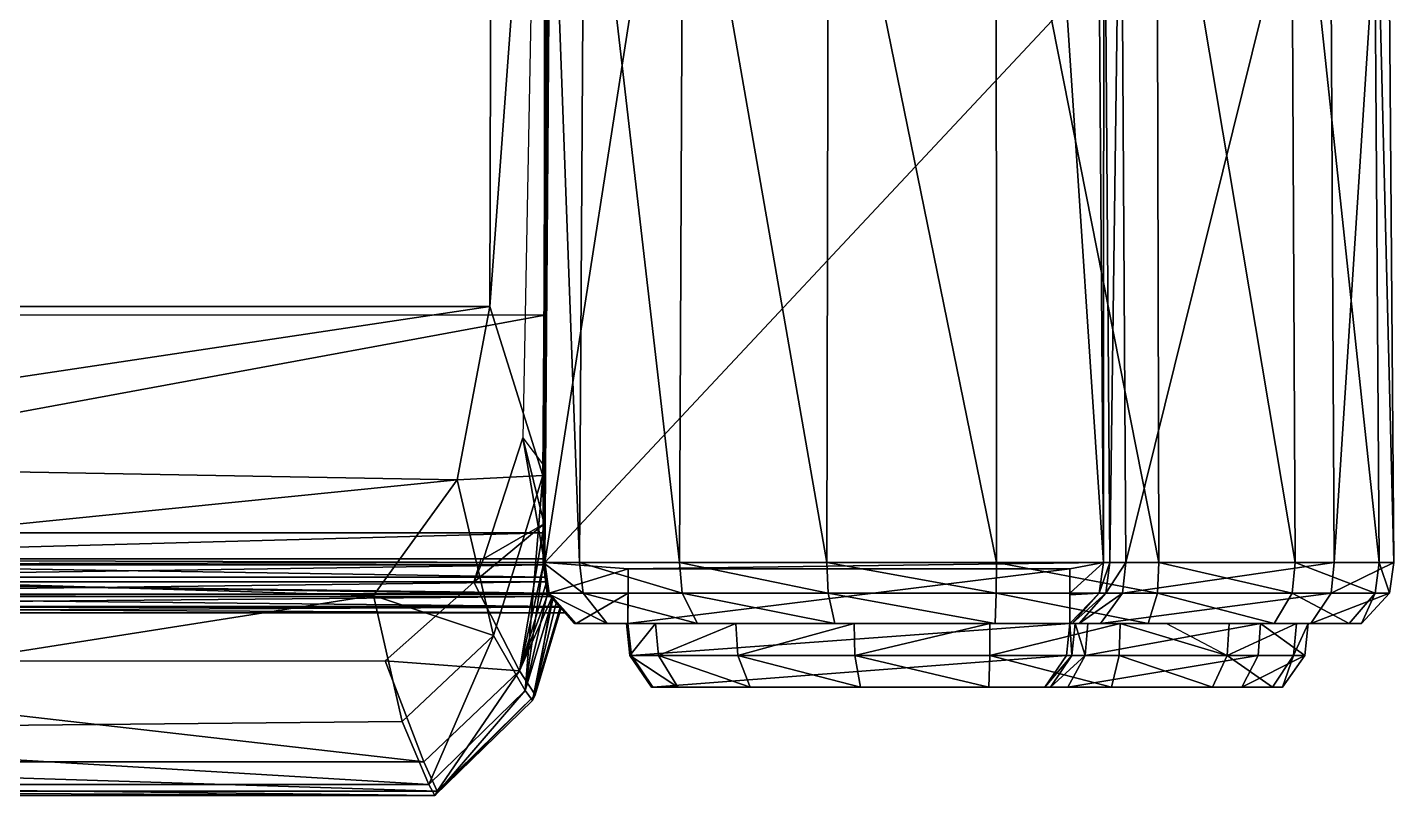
# Model space of a CAD drawing. Extents: x -11.8 to 7.1, y -1.5 to 6.1.
# Drawn here: x 2.337 to 7.052, y -1.542 to 1.108 of the extents above; entities that cross this region are included whole.
import ezdxf

# ---------------------------------------------------------------- set-up
doc = ezdxf.new("R2010")
doc.units = 0
doc.header["$MEASUREMENT"] = 0
doc.layers.add('BCS', color=61, linetype='CONTINUOUS')

msp = doc.modelspace()

# ---------------------------------------------------------------- meshes
at = {"layer": 'BCS', "color": 61}
mesh = msp.add_polyface(dxfattribs=at)
corners = [(3.938684, 2.329086, 1.416587), (0.275586, 0.144431, 1.416588), (3.933329, 0.144431, 1.416588), (0.360256, -0.391367, 1.416588), (3.820032, -0.453011, 1.416588), (0.697283, -0.767141, 1.416588), (3.531414, -0.851468, 1.416588), (4.115752, -0.437713, 1.23815), (3.945801, -0.98958, 1.238151), (4.140032, 2.958367, 1.238149), (4.120291, -0.605115, -0.085443), (3.877321, -0.8057, -0.249777), (3.911262, -0.725358, -0.242637), (4.04714, -0.307726, -0.243073), (4.121788, -0.40708, -0.143921), (4.119837, -0.442589, 1.229507), (4.117878, -0.737781, 1.095002), (4.122999, -0.737782, -2.346457), (4.121882, -0.737782, -1.881148), (4.14341, 2.101949, -2.326514), (4.122985, -0.745858, -1.881123), (4.120338, -0.737781, -0.620014), (4.120418, -0.72584, -0.613895), (4.119619, -0.725358, 0.009085), (4.128033, 0.116489, -1.882112), (4.120418, -0.72584, -0.613895), (0.052603, -0.725839, -0.613895), (4.120338, -0.737781, -0.620014), (4.121882, -0.737782, -1.881148), (0.052604, -0.745858, -1.881123), (4.122617, -0.635935, -1.881468), (0.052604, -0.635934, -1.881468), (4.128033, 0.116489, -1.882112), (4.126179, 3.890111, 0.008288), (4.121788, -0.40708, 0.09183), (4.120291, -0.605115, 0.140847), (3.911262, -0.725358, 0.009085), (4.119619, -0.725358, 0.009085), (4.04714, -0.307726, 0.008719), (3.903549, -0.725363, 0.0031), (4.119291, -0.737781, 0.170729), (4.116815, -0.73778, 1.852784), (4.119837, -0.442589, 1.24306), (4.117878, -0.737781, 1.130315), (4.138149, 2.101951, 1.242847), (0.052604, -0.725356, 0.009085), (0.198699, -0.725361, 0.0031)]
mesh.append_faces([[corners[k] for k in face] for face in [(0, 1, 2), (2, 1, 3), (2, 3, 4), (4, 3, 5), (4, 5, 6), (7, 2, 4), (7, 4, 8), (9, 2, 7)]])
mesh.append_faces([[corners[k] for k in face] for face in [(10, 13, 14), (7, 16, 15), (17, 20, 18), (21, 23, 22), (41, 42, 43)]], dxfattribs={"vtx0": -1})
mesh.append_faces([[corners[k] for k in face] for face in [(13, 10, 12), (28, 29, 30), (35, 23, 40)]], dxfattribs={"vtx0": -1, "vtx1": -1})
mesh.append_faces([[corners[k] for k in face] for face in [(21, 19, 24), (45, 25, 46), (25, 39, 46)]], dxfattribs={"vtx0": -1, "vtx1": -1, "vtx2": -1})
mesh.append_faces([[corners[k] for k in face] for face in [(19, 21, 22), (19, 22, 23), (23, 35, 34), (25, 36, 39), (41, 44, 42)]], dxfattribs={"vtx0": -1, "vtx2": -1})
mesh.append_faces([[corners[k] for k in face] for face in [(7, 15, 9), (17, 18, 19), (25, 26, 27), (30, 31, 32), (36, 37, 38), (37, 36, 25)]], dxfattribs={"vtx1": -1})
mesh.append_faces([[corners[k] for k in face] for face in [(10, 11, 12), (18, 24, 19), (33, 23, 34), (21, 40, 23)]], dxfattribs={"vtx1": -1, "vtx2": -1})
mesh = msp.add_polyface(dxfattribs=at)
corners = [(3.623914, 3.388835, 1.305399), (3.623914, 3.405962, 1.662142), (3.623832, 3.388836, 1.305421), (0.843973, 3.388529, 1.298992), (0.843973, 3.405963, 1.662141), (3.587308, 3.142768, 1.416587), (0.715731, 3.100605, 1.416587), (3.842236, 2.77513, 1.416587), (0.387928, 2.699433, 1.416587), (3.938684, 2.329086, 1.416587), (0.251274, 2.174977, 1.416587), (0.275586, 0.144431, 1.416588), (4.140032, 2.958367, 1.238149), (3.97008, 3.340426, 1.23815), (3.933329, 0.144431, 1.416588), (3.623914, 3.388835, 1.319501), (3.881256, 3.412106, 1.23815), (4.016952, 3.421503, 1.131696), (4.026609, 3.421936, 1.118895), (3.934272, 3.415829, 1.197702), (3.623832, 3.388836, 1.319524), (2.426713, 3.388528, 1.312697), (4.144023, 3.205945, 1.087429), (4.142583, 2.961716, 1.232813), (4.119837, -0.442589, 1.229507), (4.142156, 2.878881, 1.232502), (4.14341, 2.101949, -2.326514), (4.119619, -0.725358, 0.009085), (4.126179, 3.890111, 0.008288), (4.137255, 2.101951, 1.849911), (4.144486, 3.50302, 1.848894), (4.144573, 3.460812, 1.642165), (4.145156, 3.43463, 1.155559), (4.119619, -0.725358, 0.009085), (4.126179, 3.890111, 0.008288), (4.04714, -0.307726, 0.008719), (4.139846, 2.10195, 0.091697), (4.144023, 3.205945, 1.123967), (4.142583, 2.961716, 1.245831), (4.138149, 2.101951, 1.242847), (4.116815, -0.73778, 1.852784)]
mesh.append_faces([[corners[k] for k in face] for face in [(5, 6, 7), (7, 6, 8), (7, 8, 9), (9, 8, 10), (9, 10, 11), (12, 13, 7), (12, 7, 9), (13, 5, 7), (12, 9, 14), (19, 13, 17), (13, 19, 16), (12, 25, 23)]])
mesh.append_faces([[corners[k] for k in face] for face in [(3, 1, 4), (12, 24, 25), (29, 38, 39)]], dxfattribs={"vtx0": -1})
mesh.append_faces([[corners[k] for k in face] for face in [(2, 1, 3)]], dxfattribs={"vtx0": -1, "vtx1": -1})
mesh.append_faces([[corners[k] for k in face] for face in [(29, 32, 37)]], dxfattribs={"vtx0": -1, "vtx1": -1, "vtx2": -1})
mesh.append_faces([[corners[k] for k in face] for face in [(26, 27, 28), (29, 31, 32), (29, 37, 38)]], dxfattribs={"vtx0": -1, "vtx2": -1})
mesh.append_faces([[corners[k] for k in face] for face in [(0, 1, 2), (17, 13, 18), (20, 5, 15), (5, 20, 6), (21, 6, 20), (29, 39, 40)]], dxfattribs={"vtx1": -1})
mesh.append_faces([[corners[k] for k in face] for face in [(5, 13, 15), (13, 22, 18), (33, 34, 35), (36, 26, 28)]], dxfattribs={"vtx1": -1, "vtx2": -1})
mesh.append_faces([[corners[k] for k in face] for face in [(13, 16, 15), (22, 13, 12), (12, 23, 22), (29, 30, 31)]], dxfattribs={"vtx2": -1})
mesh = msp.add_polyface(dxfattribs=at)
corners = [(0.843973, 3.388529, 1.298992), (0.843973, 3.405963, 1.662141), (0.660124, 3.412077, 1.290992), (-0.713394, 3.415471, 1.662141), (-3.960549, 3.397941, 1.296991), (-0.713394, 3.398211, 1.302624), (0.715731, 3.100605, 1.416587), (0.228618, 3.255526, 1.23815), (0.387928, 2.699433, 1.416587), (-0.013087, 2.746112, 1.23815), (0.251274, 2.174977, 1.416587), (0.08817, 3.439495, 0.986764), (0.0222, 3.03008, 1.125147), (0.024141, 3.263885, 0.988035), (-0.024304, 2.761205, 1.21086), (0.031764, -0.437713, 1.23815), (-0.64292, 3.142768, 1.417858), (-4.078657, 3.100605, 1.417858), (-0.363743, 2.77513, 1.417858), (-4.40646, 2.699433, 1.417858), (-0.258121, 2.329087, 1.417858), (-0.037621, 2.958367, 1.23942), (-0.223739, 3.340427, 1.23942), (-0.263985, 0.144431, 1.417859), (-0.102523, 3.531885, 0.988035), (-0.013916, -0.492523, 1.142253), (2.426713, 3.388528, 1.312697), (0.843973, 3.388529, 1.312697), (0.660124, 3.412077, 1.3042), (0.518272, 3.428598, 1.261193), (0.451011, 3.444896, 1.23815), (0.337259, 3.469822, 1.140827), (-1.9687, 3.39794, 1.310572), (-0.713394, 3.398211, 1.316554), (-0.401756, 3.437663, 1.251377), (-0.598846, 3.413904, 1.310906), (-0.367364, 3.446262, 1.23942), (-9.639983, 3.70212, 1.014567), (4.820666, 2.617589, 1.014567), (4.820666, 3.702118, 1.014567)]
mesh.append_faces([[corners[k] for k in face] for face in [(6, 7, 8), (8, 7, 9), (8, 9, 10), (9, 7, 11), (16, 17, 18), (18, 19, 20), (21, 22, 18), (21, 18, 20), (22, 16, 18), (21, 20, 23), (7, 30, 31)]])
mesh.append_faces([[corners[k] for k in face] for face in [(3, 4, 5), (9, 12, 14), (37, 38, 39)]], dxfattribs={"vtx0": -1})
mesh.append_faces([[corners[k] for k in face] for face in [(32, 16, 33)]], dxfattribs={"vtx0": -1, "vtx1": -1})
mesh.append_faces([[corners[k] for k in face] for face in [(11, 13, 12), (7, 28, 29)]], dxfattribs={"vtx0": -1, "vtx2": -1})
mesh.append_faces([[corners[k] for k in face] for face in [(0, 1, 2), (9, 14, 15), (14, 21, 25), (28, 6, 27), (6, 28, 7), (30, 7, 29), (7, 31, 11), (35, 16, 34)]], dxfattribs={"vtx1": -1})
mesh.append_faces([[corners[k] for k in face] for face in [(9, 11, 12), (16, 22, 34), (16, 35, 33)]], dxfattribs={"vtx1": -1, "vtx2": -1})
mesh.append_faces([[corners[k] for k in face] for face in [(13, 24, 22), (13, 22, 21), (21, 12, 13), (14, 12, 21), (6, 26, 27), (22, 36, 34)]], dxfattribs={"vtx2": -1})
mesh = msp.add_polyface(dxfattribs=at)
corners = [(0.251274, 2.174977, 1.416587), (-0.013087, 2.746112, 1.23815), (0.275586, 0.144431, 1.416588), (0.031764, -0.437713, 1.23815), (0.360256, -0.391367, 1.416588), (0.128181, -0.934014, 1.238151), (0.697283, -0.767141, 1.416588), (0.204458, -0.741649, -0.249777), (-0.013984, -0.570999, -0.056222), (-0.020727, -0.45372, -0.097375), (-0.013916, -0.492523, 1.142253), (-0.024304, 2.761205, 1.21086), (-0.022353, -0.687553, 1.063382), (-0.258121, 2.329087, 1.417858), (-4.518803, 0.144431, 1.417859), (-0.263985, 0.144431, 1.417859), (-4.434132, -0.391367, 1.417859), (-0.388058, -0.45301, 1.417859), (-4.097105, -0.767141, 1.417859), (-0.70413, -0.851468, 1.417859), (-0.06421, -0.437713, 1.239421), (-0.250327, -0.989579, 1.239421), (-0.037621, 2.958367, 1.23942), (-0.32532, -0.8057, -0.248506), (0.045605, -0.307726, -0.243073), (0.192918, -0.725356, -0.242637), (0.048657, -0.301009, -0.249777), (0.198699, -0.725361, -0.249777), (-0.140413, -0.306497, -0.243074), (-0.289654, -0.725356, -0.242637), (-0.296596, -0.72536, -0.248506), (-0.144875, -0.301009, -0.248506), (-4.868527, -0.745858, -1.881123), (0.052604, -0.635934, -1.881468), (0.052604, -0.745858, -1.881123), (-4.868529, -0.635934, -1.881468), (0.052604, 0.116489, -1.882112), (4.122617, -0.635935, -1.881468), (4.128033, 0.116489, -1.882112), (0.052604, -0.725356, 0.009085), (0.052604, -0.32757, 0.008737), (0.045605, -0.307726, 0.008719), (0.192918, -0.725356, 0.009085), (0.198699, -0.725361, 0.0031), (-0.140413, -0.306497, 0.008718), (-0.289654, -0.725356, 0.009085), (0.052603, -0.725839, -0.613895)]
mesh.append_faces([[corners[k] for k in face] for face in [(0, 1, 2), (2, 1, 3), (4, 2, 3), (4, 3, 5), (6, 4, 5), (13, 14, 15), (15, 16, 17), (17, 18, 19), (20, 15, 17), (20, 17, 21), (22, 15, 20), (39, 42, 40)]])
mesh.append_faces([[corners[k] for k in face] for face in [(32, 33, 34), (35, 36, 33), (39, 43, 42)]], dxfattribs={"vtx0": -1})
mesh.append_faces([[corners[k] for k in face] for face in [(28, 9, 29)]], dxfattribs={"vtx0": -1, "vtx1": -1})
mesh.append_faces([[corners[k] for k in face] for face in [(7, 9, 25), (9, 23, 29), (28, 30, 31), (41, 44, 39)]], dxfattribs={"vtx0": -1, "vtx1": -1, "vtx2": -1})
mesh.append_faces([[corners[k] for k in face] for face in [(23, 9, 8)]], dxfattribs={"vtx0": -1, "vtx2": -1})
mesh.append_faces([[corners[k] for k in face] for face in [(10, 3, 11), (3, 10, 5), (12, 5, 10), (10, 20, 12), (26, 27, 24), (33, 37, 34), (36, 38, 33), (45, 39, 44), (39, 45, 46)]], dxfattribs={"vtx1": -1})
mesh.append_faces([[corners[k] for k in face] for face in [(22, 20, 10)]], dxfattribs={"vtx1": -1, "vtx2": -1})
mesh.append_faces([[corners[k] for k in face] for face in [(7, 8, 9), (9, 24, 25), (39, 40, 41)]], dxfattribs={"vtx2": -1})
mesh = msp.add_polyface(dxfattribs=at)
corners = [(4.587762, -0.73778, 2.604736), (4.241885, -0.73778, 2.265831), (4.596036, -0.843456, 2.5929), (4.116815, -0.73778, 1.852784), (4.254683, -0.843456, 2.258428), (6.02948, 2.10195, 0.616133), (6.049913, -0.737781, 0.615182), (6.049913, -0.737782, -2.346457), (6.02948, 2.101949, -2.326514), (6.051958, 2.10195, 0.845401), (6.072056, -0.737781, 0.841019), (6.110479, 2.10195, 1.004557), (6.126947, -0.737781, 0.990298), (6.831028, 2.10195, 1.307972), (6.846426, -0.73778, 1.293191), (7.030602, 2.101951, 1.713746), (7.051575, -0.73778, 1.710302), (6.981733, 2.101951, 2.130585), (7.001404, -0.73778, 2.138233), (6.697792, 2.101951, 2.499255), (6.711546, -0.73778, 2.514585), (6.234526, 2.101951, 2.753183), (6.241642, -0.73778, 2.772152), (5.68014, 2.101951, 2.857062), (5.681068, -0.73778, 2.877185), (5.101439, 2.101951, 2.800557), (5.096227, -0.73778, 2.820087), (4.599485, 2.101951, 2.587965), (4.260015, 2.101951, 2.25534), (4.137255, 2.101951, 1.849911), (5.92285, 1.184067, -2.332964), (4.122999, -0.737782, -2.346457), (4.41065, -0.760131, -2.343481), (4.421416, 1.184016, -2.332964), (4.14341, 2.101949, -2.326514), (5.93363, -0.760131, -2.343481)]
mesh.append_faces([[corners[k] for k in face] for face in [(30, 8, 7), (30, 7, 31), (32, 31, 7), (33, 31, 34)]], dxfattribs={"vtx0": -1, "vtx2": -1})
mesh.append_faces([[corners[k] for k in face] for face in [(0, 1, 2), (1, 3, 4), (8, 5, 7), (5, 9, 6), (9, 11, 10), (11, 13, 12), (13, 15, 14), (15, 17, 16), (17, 19, 18), (19, 21, 20), (21, 23, 22), (23, 25, 24), (25, 27, 26), (27, 28, 0), (28, 29, 1)]], dxfattribs={"vtx1": -1})
mesh.append_faces([[corners[k] for k in face] for face in [(35, 32, 7), (33, 30, 31)]], dxfattribs={"vtx1": -1, "vtx2": -1})
mesh.append_faces([[corners[k] for k in face] for face in [(5, 6, 7), (9, 10, 6), (11, 12, 10), (13, 14, 12), (15, 16, 14), (17, 18, 16), (19, 20, 18), (21, 22, 20), (23, 24, 22), (25, 26, 24), (27, 0, 26), (28, 1, 0), (29, 3, 1)]], dxfattribs={"vtx2": -1})
mesh = msp.add_polyface(dxfattribs=at)
corners = [(0.697283, -0.767141, 1.416588), (0.128181, -0.934014, 1.238151), (0.58179, -1.316072, 1.238151), (0.066369, -1.065308, -0.022707), (0.204458, -0.741649, -0.249777), (0.653921, -1.077462, -0.249777), (0.52808, -1.425261, -0.022707), (0.478528, -1.527149, 0.238274), (0.050523, -1.10026, 0.238273), (0.487383, -1.542456, 0.759697), (0.052011, -1.087659, 0.986765), (0.509239, -1.503418, 0.986765), (-0.013984, -0.570999, -0.056222), (-0.01565, -0.702243, -0.021436), (-0.001046, -0.911624, 0.239543), (-0.017413, -0.834144, 0.988036), (-0.000038, -0.898013, 0.760968), (-0.022353, -0.687553, 1.063382), (-0.152245, -1.111408, -0.021436), (-0.103326, -1.214459, 0.760968), (-0.092878, -1.195125, 0.239543), (-0.06421, -0.437713, 1.239421), (-0.130595, -1.18005, 0.988036), (0.192918, -0.725356, -0.242637), (0.198699, -0.725361, -0.249777), (0.052604, -0.889924, -0.918324), (4.176129, -0.889924, -0.918324), (0.052604, -0.846858, -0.750749), (4.137924, -0.846859, -0.750749), (0.052604, -0.788399, -0.645954), (0.052604, -0.854934, -1.730522), (4.14625, -0.854935, -1.730522), (0.052604, -0.892759, -1.558112), (4.127278, -0.788399, -0.645954), (0.052603, -0.725839, -0.613895), (0.052604, -0.804366, -1.841712), (4.130923, -0.804367, -1.841712), (0.052604, -0.745858, -1.881123), (4.122985, -0.745858, -1.881123), (4.120418, -0.72584, -0.613895), (0.052604, -0.725356, 0.009085)]
mesh.append_faces([[corners[k] for k in face] for face in [(0, 1, 2), (3, 4, 5), (3, 5, 6), (6, 7, 3), (3, 7, 8), (7, 9, 8), (8, 9, 10), (9, 11, 10), (11, 2, 1), (11, 1, 10), (15, 19, 16)]])
mesh.append_faces([[corners[k] for k in face] for face in [(14, 10, 16)]], dxfattribs={"vtx0": -1})
mesh.append_faces([[corners[k] for k in face] for face in [(18, 12, 13)]], dxfattribs={"vtx0": -1, "vtx2": -1})
mesh.append_faces([[corners[k] for k in face] for face in [(13, 8, 14), (16, 10, 15), (14, 18, 13), (16, 19, 14), (25, 26, 27), (27, 28, 29), (30, 31, 32), (29, 33, 34), (35, 36, 30), (37, 38, 35), (34, 39, 40)]], dxfattribs={"vtx1": -1})
mesh.append_faces([[corners[k] for k in face] for face in [(3, 8, 13), (8, 10, 14), (21, 22, 17)]], dxfattribs={"vtx1": -1, "vtx2": -1})
mesh.append_faces([[corners[k] for k in face] for face in [(12, 4, 3), (3, 13, 12), (15, 10, 1), (1, 17, 15), (19, 20, 14), (22, 15, 17), (23, 24, 4)]], dxfattribs={"vtx2": -1})
mesh = msp.add_polyface(dxfattribs=at)
corners = [(3.531414, -0.851468, 1.416588), (0.697283, -0.767141, 1.416588), (0.58179, -1.316072, 1.238151), (3.630176, -1.286734, 1.238151), (3.820032, -0.453011, 1.416588), (3.945801, -0.98958, 1.238151), (3.571314, -1.077462, -0.249777), (3.705382, -1.425261, -0.022707), (0.653921, -1.077462, -0.249777), (0.52808, -1.425261, -0.022707), (3.877321, -0.8057, -0.249777), (4.035363, -1.111408, -0.022707), (3.750855, -1.527149, 0.238274), (0.478528, -1.527149, 0.238274), (3.742863, -1.542456, 0.759697), (0.487383, -1.542456, 0.759697), (3.721902, -1.503418, 0.986765), (0.509239, -1.503418, 0.986765), (4.055133, -1.180051, 0.986765), (4.137924, -0.846859, -0.750749), (0.052604, -0.846858, -0.750749), (4.176129, -0.889924, -0.918324), (0.052604, -0.911338, -1.126817), (4.195287, -0.911339, -1.126817), (0.052604, -0.889924, -0.918324), (0.052604, -0.912314, -1.347053), (4.196419, -0.912315, -1.347053), (0.052604, -0.892759, -1.558112), (4.17942, -0.89276, -1.558112), (4.134915, -0.843457, -0.744651), (0.052604, -0.788399, -0.645954), (4.14625, -0.854935, -1.730522), (4.136154, -0.843458, -1.755759), (0.052604, -0.854934, -1.730522), (4.127278, -0.788399, -0.645954), (4.120338, -0.737781, -0.620014), (0.052603, -0.725839, -0.613895), (4.130923, -0.804367, -1.841712), (0.052604, -0.804366, -1.841712), (4.122985, -0.745858, -1.881123), (4.121882, -0.737782, -1.881148), (0.052604, -0.745858, -1.881123)]
mesh.append_faces([[corners[k] for k in face] for face in [(0, 1, 2), (0, 2, 3), (4, 0, 5), (5, 0, 3), (6, 7, 8), (8, 7, 9), (10, 11, 6), (6, 11, 7), (7, 12, 9), (9, 12, 13), (11, 12, 7), (12, 14, 13), (13, 14, 15), (14, 16, 17), (14, 17, 15), (14, 18, 16), (16, 3, 2), (16, 2, 17), (16, 5, 3)]])
mesh.append_faces([[corners[k] for k in face] for face in [(29, 30, 19), (35, 36, 34), (32, 33, 37)]], dxfattribs={"vtx0": -1, "vtx1": -1})
mesh.append_faces([[corners[k] for k in face] for face in [(19, 20, 21), (22, 23, 24), (21, 24, 23), (25, 26, 22), (23, 22, 26), (27, 28, 25), (26, 25, 28), (28, 27, 31), (34, 30, 29), (37, 38, 39)]], dxfattribs={"vtx1": -1})
mesh.append_faces([[corners[k] for k in face] for face in [(32, 31, 33), (40, 39, 41)]], dxfattribs={"vtx2": -1})
mesh = msp.add_polyface(dxfattribs=at)
corners = [(4.035363, -1.111408, -0.022707), (4.089574, -1.195125, 0.238272), (3.750855, -1.527149, 0.238274), (4.080033, -1.214459, 0.759697), (3.742863, -1.542456, 0.759697), (4.055133, -1.180051, 0.986765), (3.945801, -0.98958, 1.238151), (3.721902, -1.503418, 0.986765), (4.115752, -0.437713, 1.23815), (3.877321, -0.8057, -0.249777), (4.120291, -0.605115, -0.085443), (3.903549, -0.725363, -0.249777), (3.911262, -0.725358, -0.242637), (4.128536, -0.805764, -0.022707), (4.119291, -0.737781, -0.049793), (4.147366, -0.859138, 0.100837), (4.17847, -0.894583, 0.238272), (4.13361, -0.843457, 0.035593), (4.175992, -0.892504, 0.759697), (4.149817, -0.863155, 0.986765), (4.162163, -0.877, 0.880378), (4.13239, -0.843457, 1.023124), (4.117878, -0.737781, 1.095002), (4.137403, -0.843458, -2.332386), (4.14625, -0.854935, -1.730522), (4.136154, -0.843458, -1.755759), (4.122999, -0.737782, -2.346457), (4.130923, -0.804367, -1.841712), (4.122985, -0.745858, -1.881123), (4.127278, -0.788399, -0.645954), (4.134915, -0.843457, -0.744651), (4.128536, -0.805764, 0.193434), (4.119291, -0.737781, 0.170729), (4.120338, -0.737781, -0.620014), (4.13361, -0.843457, 0.242301), (4.137924, -0.846859, -0.750749), (4.147366, -0.859138, 0.296991), (4.149817, -0.863155, 1.039589), (4.13124, -0.843456, 1.850757), (4.13239, -0.843457, 1.070066), (4.117878, -0.737781, 1.130315), (4.116815, -0.73778, 1.852784)]
mesh.append_faces([[corners[k] for k in face] for face in [(0, 1, 2), (1, 3, 4), (1, 4, 2), (3, 5, 4), (5, 6, 7), (8, 6, 5), (20, 3, 18)]])
mesh.append_faces([[corners[k] for k in face] for face in [(23, 24, 25), (29, 32, 33), (35, 34, 30), (37, 38, 39), (40, 38, 41)]], dxfattribs={"vtx0": -1})
mesh.append_faces([[corners[k] for k in face] for face in [(32, 29, 31), (34, 35, 36)]], dxfattribs={"vtx0": -1, "vtx1": -1})
mesh.append_faces([[corners[k] for k in face] for face in [(0, 10, 14), (26, 27, 28)]], dxfattribs={"vtx0": -1, "vtx2": -1})
mesh.append_faces([[corners[k] for k in face] for face in [(9, 10, 0), (13, 0, 14), (16, 1, 15), (15, 0, 17), (5, 3, 19), (19, 21, 5), (23, 25, 26), (39, 38, 40)]], dxfattribs={"vtx1": -1})
mesh.append_faces([[corners[k] for k in face] for face in [(21, 22, 5), (8, 5, 22), (25, 27, 26), (29, 30, 31)]], dxfattribs={"vtx1": -1, "vtx2": -1})
mesh.append_faces([[corners[k] for k in face] for face in [(9, 11, 12), (1, 0, 15), (0, 13, 17), (18, 3, 1), (3, 20, 19), (30, 34, 31)]], dxfattribs={"vtx2": -1})
mesh = msp.add_polyface(dxfattribs=at)
corners = [(5.934126, -0.849633, -2.32707), (5.934126, -0.849633, -2.32707), (5.934673, -0.94848, -2.3445), (5.934126, -0.849632, -2.327071), (5.934092, -0.843458, -2.332386), (5.93363, -0.760131, -2.343481), (4.409609, -0.94848, -2.3445), (4.410175, -0.843458, -2.332386), (4.409485, -0.94848, -2.241975), (4.41065, -0.760131, -2.343481), (5.099906, -0.843456, 2.806304), (5.12368, -0.949144, 2.717186), (5.676172, -0.949144, 2.771127), (5.680414, -0.843456, 2.86298), (4.596036, -0.843456, 2.5929), (4.64953, -0.949144, 2.51637), (4.254683, -0.843456, 2.258428), (4.337423, -0.949144, 2.210556), (4.13124, -0.843456, 1.850757), (5.681068, -0.73778, 2.877185), (6.236626, -0.843456, 2.758765), (5.096227, -0.73778, 2.820087), (4.587762, -0.73778, 2.604736), (4.241885, -0.73778, 2.265831), (4.116815, -0.73778, 1.852784), (4.409485, -0.94848, -2.241975), (4.230551, -0.949147, -2.241401), (4.410175, -0.843458, -2.332386), (4.137403, -0.843458, -2.332386), (4.41065, -0.760131, -2.343481), (4.122999, -0.737782, -2.346457), (4.17942, -0.89276, -1.558112), (4.14625, -0.854935, -1.730522), (4.176129, -0.889924, -0.918324), (4.224512, -0.949145, 1.837651), (4.17847, -0.894583, 0.412191), (4.137924, -0.846859, -0.750749), (4.147366, -0.859138, 0.296991), (4.175992, -0.892504, 0.849257), (4.149817, -0.863155, 1.039589)]
mesh.append_faces([[corners[k] for k in face] for face in [(4, 2, 5), (6, 5, 2), (7, 6, 8)]], dxfattribs={"vtx0": -1})
mesh.append_faces([[corners[k] for k in face] for face in [(25, 26, 27), (30, 29, 28), (37, 36, 35), (38, 18, 39)]], dxfattribs={"vtx0": -1, "vtx1": -1})
mesh.append_faces([[corners[k] for k in face] for face in [(33, 34, 35)]], dxfattribs={"vtx0": -1, "vtx1": -1, "vtx2": -1})
mesh.append_faces([[corners[k] for k in face] for face in [(28, 31, 32), (34, 38, 35)]], dxfattribs={"vtx0": -1, "vtx2": -1})
mesh.append_faces([[corners[k] for k in face] for face in [(9, 6, 7), (9, 5, 6), (13, 10, 12), (10, 14, 11), (14, 16, 15), (16, 18, 17), (19, 21, 13), (21, 22, 10), (28, 27, 26), (27, 28, 29)]], dxfattribs={"vtx1": -1})
mesh.append_faces([[corners[k] for k in face] for face in [(0, 1, 2), (3, 0, 2), (4, 3, 2), (28, 26, 31), (36, 33, 35), (34, 18, 38)]], dxfattribs={"vtx1": -1, "vtx2": -1})
mesh.append_faces([[corners[k] for k in face] for face in [(10, 11, 12), (14, 15, 11), (16, 17, 15), (19, 13, 20), (21, 10, 13), (22, 14, 10), (23, 16, 14), (24, 18, 16)]], dxfattribs={"vtx2": -1})
mesh = msp.add_polyface(dxfattribs=at)
corners = [(6.035492, -0.843458, -2.332386), (6.035492, -0.843457, 0.615854), (5.94224, -0.949147, -2.241401), (6.057875, -0.843456, 0.844112), (5.94224, -0.949146, 0.620196), (6.115324, -0.843456, 1.000361), (5.966154, -0.949146, 0.864114), (6.835562, -0.843456, 1.303623), (6.040176, -0.949146, 1.065433), (7.036776, -0.843456, 1.712733), (6.765301, -0.949146, 1.371079), (6.987522, -0.843456, 2.132836), (6.941069, -0.949145, 1.72845), (6.701839, -0.843456, 2.503767), (6.897747, -0.949144, 2.09794), (6.236626, -0.843456, 2.758765), (6.639067, -0.949144, 2.433814), (5.680414, -0.843456, 2.86298), (6.204153, -0.949144, 2.672201), (6.049913, -0.737781, 0.615182), (6.049913, -0.737782, -2.346457), (6.072056, -0.737781, 0.841019), (6.126947, -0.737781, 0.990298), (6.846426, -0.73778, 1.293191), (7.051575, -0.73778, 1.710302), (7.001404, -0.73778, 2.138233), (6.711546, -0.73778, 2.514585), (6.241642, -0.73778, 2.772152), (5.681068, -0.73778, 2.877185), (5.934605, -0.949147, -2.241401), (5.934673, -0.94848, -2.241975), (5.934126, -0.849633, -2.32707), (5.934126, -0.849633, -2.32707), (5.934126, -0.849633, -2.32707), (5.934126, -0.849632, -2.327071), (5.934092, -0.843458, -2.332386), (5.93363, -0.760131, -2.343481)]
mesh.append_faces([[corners[k] for k in face] for face in [(31, 0, 30), (32, 0, 33), (36, 20, 35)]], dxfattribs={"vtx0": -1, "vtx1": -1})
mesh.append_faces([[corners[k] for k in face] for face in [(31, 33, 0)]], dxfattribs={"vtx0": -1, "vtx1": -1, "vtx2": -1})
mesh.append_faces([[corners[k] for k in face] for face in [(0, 29, 30)]], dxfattribs={"vtx0": -1, "vtx2": -1})
mesh.append_faces([[corners[k] for k in face] for face in [(0, 1, 2), (1, 3, 4), (3, 5, 6), (5, 7, 8), (7, 9, 10), (9, 11, 12), (11, 13, 14), (13, 15, 16), (15, 17, 18), (20, 19, 0), (19, 21, 1), (21, 22, 3), (22, 23, 5), (23, 24, 7), (24, 25, 9), (25, 26, 11), (26, 27, 13), (27, 28, 15)]], dxfattribs={"vtx1": -1})
mesh.append_faces([[corners[k] for k in face] for face in [(32, 34, 0)]], dxfattribs={"vtx1": -1, "vtx2": -1})
mesh.append_faces([[corners[k] for k in face] for face in [(19, 1, 0), (21, 3, 1), (22, 5, 3), (23, 7, 5), (24, 9, 7), (25, 11, 9), (26, 13, 11), (27, 15, 13), (34, 35, 0), (20, 0, 35)]], dxfattribs={"vtx2": -1})
mesh = msp.add_polyface(dxfattribs=at)
corners = [(4.089574, -1.195125, 0.238272), (4.177453, -0.893803, 0.50466), (4.175992, -0.892504, 0.759697), (4.17847, -0.894583, 0.238272), (4.416212, -1.058434, 1.805008), (4.490978, -1.168373, 1.794502), (4.581487, -1.168373, 2.093415), (4.515162, -1.058434, 2.131788), (4.421152, -1.058436, -2.33322), (4.495819, -1.168375, -2.260289), (4.409609, -0.94848, -2.3445), (4.504966, -0.949144, 2.137686), (4.40472, -0.949145, 1.806622), (4.409555, -0.949147, -2.241401), (4.409549, -0.94908, -2.241458), (4.409487, -0.948497, -2.241961), (4.409487, -0.948497, -2.241961), (4.409487, -0.948496, -2.241961), (4.409549, -0.949083, -2.241457), (4.409485, -0.94848, -2.241975), (4.13124, -0.843456, 1.850757), (4.224512, -0.949145, 1.837651), (4.337423, -0.949144, 2.210556), (4.504966, -0.949144, 2.137686), (4.64953, -0.949144, 2.51637), (4.40472, -0.949145, 1.806622), (4.230551, -0.949147, -2.241401), (4.409555, -0.949147, -2.241401), (4.409487, -0.948497, -2.241961), (4.409549, -0.94908, -2.241458), (4.409487, -0.948497, -2.241961), (4.409487, -0.948496, -2.241961), (4.409549, -0.949083, -2.241457), (4.409485, -0.94848, -2.241975), (4.195287, -0.911339, -1.126817), (4.176129, -0.889924, -0.918324), (4.196419, -0.912315, -1.347053), (4.17942, -0.89276, -1.558112)]
mesh.append_faces([[corners[k] for k in face] for face in [(1, 0, 3)]])
mesh.append_faces([[corners[k] for k in face] for face in [(25, 21, 27), (36, 26, 34), (37, 26, 36)]], dxfattribs={"vtx0": -1, "vtx1": -1})
mesh.append_faces([[corners[k] for k in face] for face in [(13, 10, 4)]], dxfattribs={"vtx0": -1, "vtx1": -1, "vtx2": -1})
mesh.append_faces([[corners[k] for k in face] for face in [(13, 4, 12), (10, 18, 14), (10, 13, 18), (23, 24, 22), (23, 22, 21)]], dxfattribs={"vtx0": -1, "vtx2": -1})
mesh.append_faces([[corners[k] for k in face] for face in [(7, 4, 6), (4, 8, 5), (27, 26, 32)]], dxfattribs={"vtx1": -1})
mesh.append_faces([[corners[k] for k in face] for face in [(14, 15, 10), (15, 16, 10), (16, 17, 10), (25, 23, 21), (28, 29, 26), (30, 28, 26), (31, 30, 26), (29, 32, 26), (33, 31, 26), (26, 21, 34), (35, 34, 21)]], dxfattribs={"vtx1": -1, "vtx2": -1})
mesh.append_faces([[corners[k] for k in face] for face in [(0, 1, 2), (4, 5, 6), (8, 9, 5), (10, 8, 4), (4, 7, 11), (11, 12, 4), (17, 19, 10), (20, 21, 22), (21, 26, 27)]], dxfattribs={"vtx2": -1})
mesh = msp.add_polyface(dxfattribs=at)
corners = [(4.495819, -1.168375, -2.260289), (5.848362, -1.168375, -2.260289), (5.848362, -1.168374, 0.818615), (4.490978, -1.168373, 1.794502), (5.867533, -1.168374, 1.014135), (5.926868, -1.168374, 1.175508), (4.581487, -1.168373, 2.093415), (4.831665, -1.168373, 2.338549), (5.211733, -1.168373, 2.499519), (5.654598, -1.168373, 2.542757), (5.923113, -1.058435, 0.815135), (5.657999, -1.058434, 2.616385), (6.077816, -1.168373, 2.46346), (5.192676, -1.058434, 2.570955), (4.788783, -1.058434, 2.399894), (4.515162, -1.058434, 2.131788), (5.923113, -1.058436, -2.333221), (4.421152, -1.058436, -2.33322), (5.934673, -0.94848, -2.3445), (4.409609, -0.94848, -2.3445), (6.107843, -0.949144, 2.543514), (5.658522, -0.949144, 2.627702), (5.189746, -0.949144, 2.581935), (4.782192, -0.949144, 2.409324), (4.504966, -0.949144, 2.137686), (5.680414, -0.843456, 2.86298), (5.676172, -0.949144, 2.771127), (6.204153, -0.949144, 2.672201), (5.658522, -0.949144, 2.627702), (5.12368, -0.949144, 2.717186), (6.107843, -0.949144, 2.543514), (5.189746, -0.949144, 2.581935), (4.64953, -0.949144, 2.51637), (4.782192, -0.949144, 2.409324), (4.504966, -0.949144, 2.137686)]
mesh.append_faces([[corners[k] for k in face] for face in [(30, 26, 28), (28, 29, 31), (33, 32, 34)]], dxfattribs={"vtx0": -1, "vtx1": -1})
mesh.append_faces([[corners[k] for k in face] for face in [(3, 2, 4), (3, 4, 5), (28, 26, 29), (31, 29, 32)]], dxfattribs={"vtx0": -1, "vtx2": -1})
mesh.append_faces([[corners[k] for k in face] for face in [(11, 13, 9), (13, 14, 8), (14, 15, 7), (17, 16, 0), (19, 18, 17)]], dxfattribs={"vtx1": -1})
mesh.append_faces([[corners[k] for k in face] for face in [(3, 0, 2), (6, 3, 5), (7, 6, 5), (8, 7, 5), (9, 8, 5), (33, 31, 32)]], dxfattribs={"vtx1": -1, "vtx2": -1})
mesh.append_faces([[corners[k] for k in face] for face in [(0, 1, 2), (10, 2, 1), (11, 9, 12), (13, 8, 9), (14, 7, 8), (15, 6, 7), (16, 1, 0), (18, 16, 17), (20, 21, 11), (13, 11, 21), (21, 22, 13), (14, 13, 22), (22, 23, 14), (15, 14, 23), (23, 24, 15), (25, 26, 27)]], dxfattribs={"vtx2": -1})
mesh = msp.add_polyface(dxfattribs=at)
corners = [(6.077816, -1.168373, 2.46346), (5.654598, -1.168373, 2.542757), (5.926868, -1.168374, 1.175508), (6.527622, -1.168379, 1.420507), (5.923113, -1.058436, -2.333221), (5.923113, -1.058435, 0.815135), (5.848362, -1.168375, -2.260289), (5.941053, -1.058435, 0.998102), (5.867533, -1.168374, 1.014135), (5.848362, -1.168374, 0.818615), (5.987104, -1.058435, 1.123348), (6.583942, -1.05844, 1.366436), (6.103844, -1.058434, 2.532848), (6.426432, -1.168373, 2.272374), (5.657999, -1.058434, 2.616385), (5.934605, -0.949146, 0.8146), (5.934605, -0.949147, -2.241401), (5.934673, -0.94848, -2.3445), (5.934673, -0.94848, -2.241975), (5.952354, -0.949146, 0.995637), (5.996365, -0.949146, 1.11533), (6.592596, -0.949146, 1.358125), (6.476751, -1.058434, 2.328447), (6.107843, -0.949144, 2.543514), (5.934126, -0.849633, -2.32707), (6.035492, -0.843457, 0.615854), (5.94224, -0.949146, 0.620196), (5.94224, -0.949147, -2.241401), (6.057875, -0.843456, 0.844112), (5.966154, -0.949146, 0.864114), (6.115324, -0.843456, 1.000361), (6.040176, -0.949146, 1.065433), (5.934605, -0.949146, 0.8146), (5.934605, -0.949147, -2.241401), (6.035492, -0.843458, -2.332386), (5.952354, -0.949146, 0.995637), (5.996365, -0.949146, 1.11533), (6.592596, -0.949146, 1.358125), (6.107843, -0.949144, 2.543514), (6.204153, -0.949144, 2.672201), (5.676172, -0.949144, 2.771127)]
mesh.append_faces([[corners[k] for k in face] for face in [(26, 33, 27)]], dxfattribs={"vtx0": -1})
mesh.append_faces([[corners[k] for k in face] for face in [(15, 4, 16), (33, 26, 32), (32, 29, 35), (35, 31, 36), (36, 31, 37)]], dxfattribs={"vtx0": -1, "vtx1": -1})
mesh.append_faces([[corners[k] for k in face] for face in [(0, 2, 3), (16, 4, 17), (32, 26, 29), (35, 29, 31), (38, 39, 40)]], dxfattribs={"vtx0": -1, "vtx2": -1})
mesh.append_faces([[corners[k] for k in face] for face in [(4, 5, 6), (5, 7, 9), (7, 10, 8), (10, 11, 2), (12, 14, 0), (5, 4, 15), (18, 16, 17), (12, 22, 23), (18, 17, 24)]], dxfattribs={"vtx1": -1})
mesh.append_faces([[corners[k] for k in face] for face in [(0, 1, 2)]], dxfattribs={"vtx1": -1, "vtx2": -1})
mesh.append_faces([[corners[k] for k in face] for face in [(7, 8, 9), (10, 2, 8), (12, 0, 13), (7, 5, 15), (15, 19, 7), (10, 7, 19), (19, 20, 10), (10, 20, 21), (14, 12, 23), (25, 26, 27), (28, 29, 26), (30, 31, 29), (34, 27, 33)]], dxfattribs={"vtx2": -1})
mesh = msp.add_polyface(dxfattribs=at)
corners = [(6.426432, -1.168373, 2.272374), (6.077816, -1.168373, 2.46346), (6.527622, -1.168379, 1.420507), (6.633787, -1.168373, 2.003144), (6.668512, -1.168373, 1.706969), (6.583942, -1.05844, 1.366436), (5.926868, -1.168374, 1.175508), (6.745228, -1.058434, 1.694371), (6.705748, -1.058434, 2.031117), (6.476751, -1.058434, 2.328447), (6.103844, -1.058434, 2.532848), (5.987104, -1.058435, 1.123348), (6.592596, -0.949146, 1.358125), (6.757019, -0.949145, 1.692434), (6.716808, -0.949145, 2.035416), (6.484488, -0.949144, 2.337065), (6.107843, -0.949144, 2.543514), (6.268171, -0.949144, 2.455633), (6.897747, -0.949144, 2.09794), (6.765301, -0.949146, 1.371079), (6.941069, -0.949145, 1.72845), (6.835562, -0.843456, 1.303623), (6.040176, -0.949146, 1.065433), (7.036776, -0.843456, 1.712733), (6.987522, -0.843456, 2.132836), (6.701839, -0.843456, 2.503767), (6.639067, -0.949144, 2.433814), (6.236626, -0.843456, 2.758765), (6.204153, -0.949144, 2.672201), (6.592596, -0.949146, 1.358125), (6.757019, -0.949145, 1.692434), (6.716808, -0.949145, 2.035416), (6.484488, -0.949144, 2.337065), (6.107843, -0.949144, 2.543514)]
mesh.append_faces([[corners[k] for k in face] for face in [(3, 2, 4), (18, 19, 20)]], dxfattribs={"vtx0": -1})
mesh.append_faces([[corners[k] for k in face] for face in [(29, 19, 30), (30, 18, 31), (31, 26, 32), (32, 28, 33)]], dxfattribs={"vtx0": -1, "vtx1": -1})
mesh.append_faces([[corners[k] for k in face] for face in [(30, 19, 18)]], dxfattribs={"vtx0": -1, "vtx1": -1, "vtx2": -1})
mesh.append_faces([[corners[k] for k in face] for face in [(9, 16, 17), (29, 22, 19), (31, 18, 26), (32, 26, 28)]], dxfattribs={"vtx0": -1, "vtx2": -1})
mesh.append_faces([[corners[k] for k in face] for face in [(5, 7, 2), (7, 8, 4), (8, 9, 3), (9, 10, 0), (5, 11, 12)]], dxfattribs={"vtx1": -1})
mesh.append_faces([[corners[k] for k in face] for face in [(0, 1, 2), (3, 0, 2), (9, 15, 16)]], dxfattribs={"vtx1": -1, "vtx2": -1})
mesh.append_faces([[corners[k] for k in face] for face in [(5, 2, 6), (7, 4, 2), (8, 3, 4), (9, 0, 3), (7, 5, 12), (12, 13, 7), (8, 7, 13), (13, 14, 8), (9, 8, 14), (14, 15, 9), (21, 19, 22), (23, 20, 19), (24, 18, 20), (25, 26, 18), (27, 28, 26)]], dxfattribs={"vtx2": -1})

doc.saveas('drawing.dxf')
